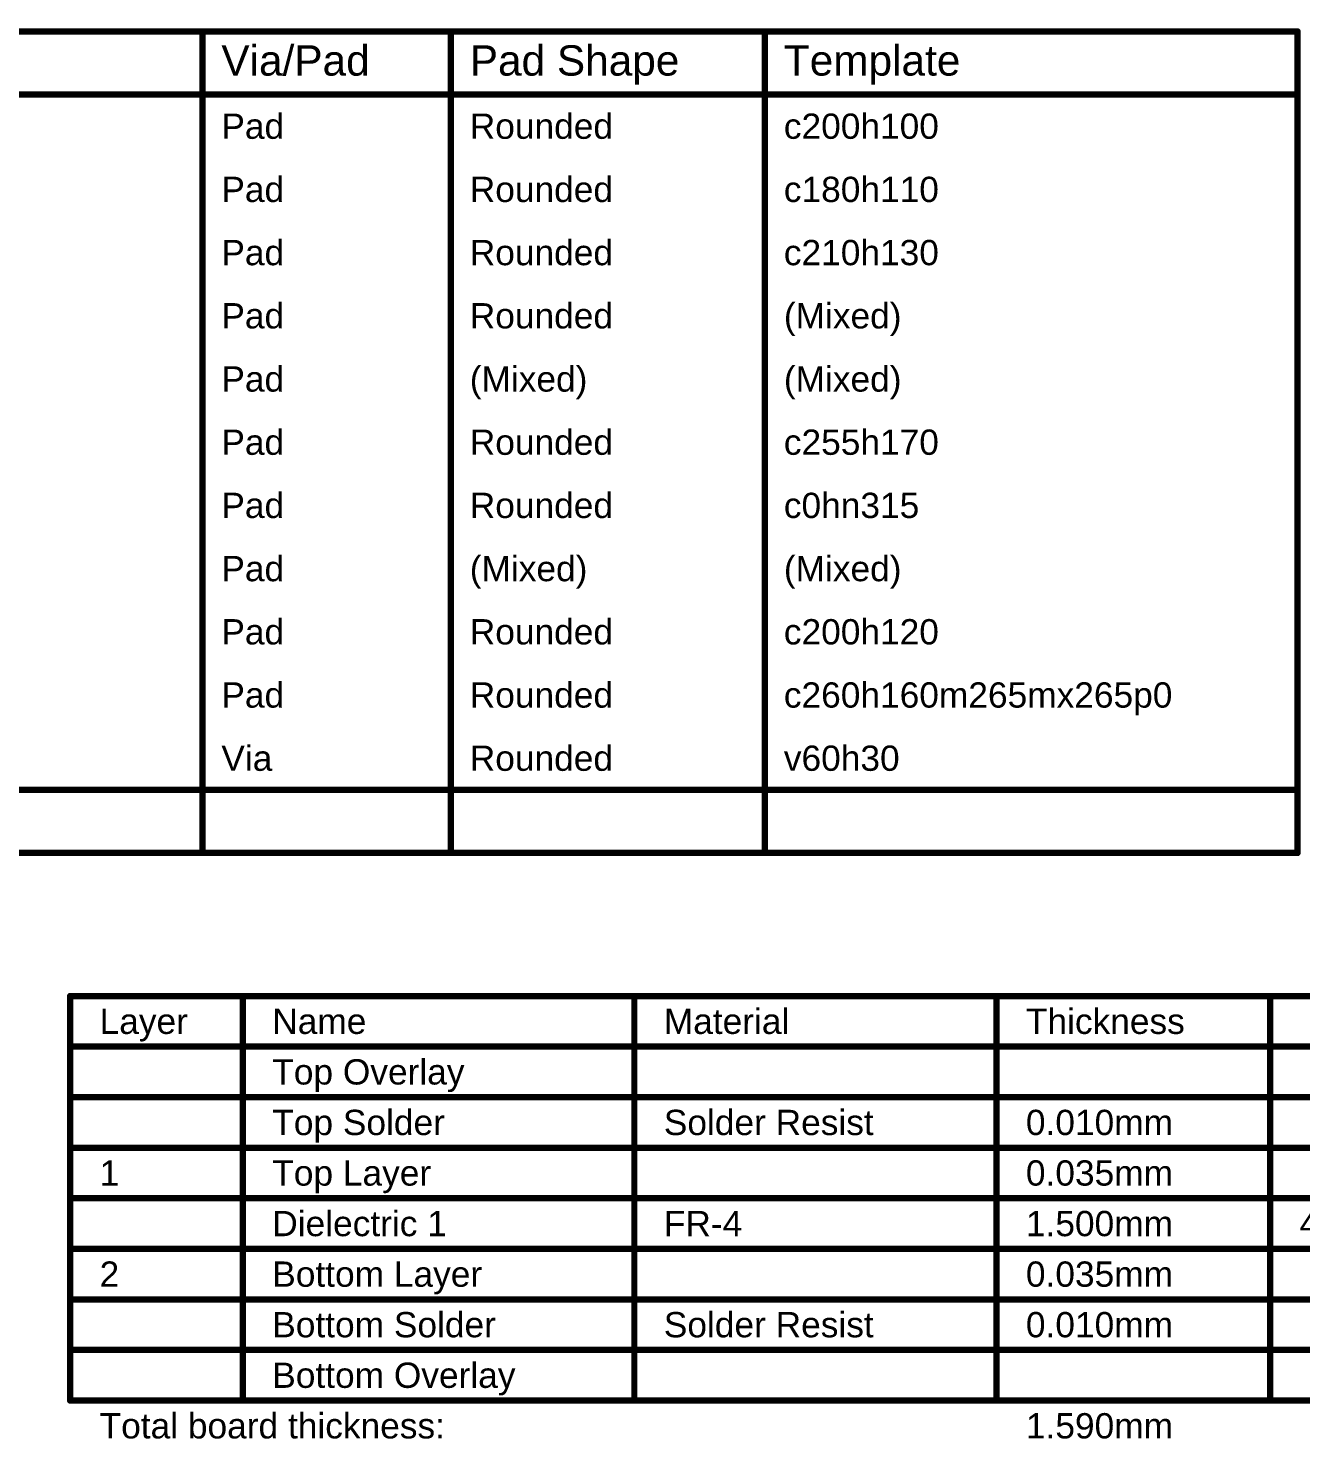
# Model space of a CAD drawing. Header units: inches. Extents: x 29 to 267, y 155 to 337.
# Drawn here: x 148.7 to 225.4, y 251.7 to 336.8 of the extents above; entities that cross this region are included whole.
import ezdxf

# ---------------------------------------------------------------- set-up
doc = ezdxf.new("R2010")
doc.units = ezdxf.units.IN
doc.layers.add('Drill Drawing', color=1, linetype='Continuous')
doc.layers.add('Fabrication', color=76, linetype='Continuous')
doc.styles.add('Arial', font='', dxfattribs={"height": 0.2})
doc.styles.get('Arial').set_extended_font_data('Arial')

msp = doc.modelspace()

# ---------------------------------------------------------------- linework, layer by layer
at = {"layer": 'Drill Drawing'}
for points in [[(31.686, 336.575, 0.381, 0.381, 0), (225.232, 336.575, 0.381, 0.381, 0)], [(159.185, 287.045, 0.381, 0.381, 0), (159.185, 336.575, 0.381, 0.381, 0)], [(174.167, 287.045, 0.381, 0.381, 0), (174.167, 336.575, 0.381, 0.381, 0)], [(193.11, 287.045, 0.381, 0.381, 0), (193.11, 336.575, 0.381, 0.381, 0)], [(225.232, 287.045, 0.381, 0.381, 0), (225.232, 336.575, 0.381, 0.381, 0)], [(31.686, 332.765, 0.381, 0.381, 0), (225.232, 332.765, 0.381, 0.381, 0)], [(31.686, 290.855, 0.381, 0.381, 0), (225.232, 290.855, 0.381, 0.381, 0)], [(31.686, 287.045, 0.381, 0.381, 0), (225.232, 287.045, 0.381, 0.381, 0)]]:
    msp.add_lwpolyline(points, format="xyseb", dxfattribs=at)
for points in [[(159.089, 336.575, 0.191, 0.191, 1), (159.28, 336.575, 0.191, 0.191, 1)], [(174.072, 336.575, 0.191, 0.191, 1), (174.262, 336.575, 0.191, 0.191, 1)], [(193.015, 336.575, 0.191, 0.191, 1), (193.205, 336.575, 0.191, 0.191, 1)], [(225.137, 336.575, 0.191, 0.191, 1), (225.327, 336.575, 0.191, 0.191, 1)], [(225.137, 336.575, 0.191, 0.191, 1), (225.327, 336.575, 0.191, 0.191, 1)], [(225.137, 332.765, 0.191, 0.191, 1), (225.327, 332.765, 0.191, 0.191, 1)], [(225.137, 290.855, 0.191, 0.191, 1), (225.327, 290.855, 0.191, 0.191, 1)], [(159.089, 287.045, 0.191, 0.191, 1), (159.28, 287.045, 0.191, 0.191, 1)], [(174.072, 287.045, 0.191, 0.191, 1), (174.262, 287.045, 0.191, 0.191, 1)], [(193.015, 287.045, 0.191, 0.191, 1), (193.205, 287.045, 0.191, 0.191, 1)], [(225.137, 287.045, 0.191, 0.191, 1), (225.327, 287.045, 0.191, 0.191, 1)], [(225.137, 287.045, 0.191, 0.191, 1), (225.327, 287.045, 0.191, 0.191, 1)]]:
    msp.add_lwpolyline(points, format="xyseb", close=True, dxfattribs=at)
at = {"layer": 'Fabrication'}
for points in [[(151.208, 278.422, 0.381, 0.381, 0), (266.494, 278.422, 0.381, 0.381, 0)], [(151.208, 254.038, 0.381, 0.381, 0), (151.208, 278.422, 0.381, 0.381, 0)], [(161.62, 254.038, 0.381, 0.381, 0), (161.62, 278.422, 0.381, 0.381, 0)], [(185.235, 254.038, 0.381, 0.381, 0), (185.235, 278.422, 0.381, 0.381, 0)], [(207.073, 254.038, 0.381, 0.381, 0), (207.073, 278.422, 0.381, 0.381, 0)], [(223.579, 254.038, 0.381, 0.381, 0), (223.579, 278.422, 0.381, 0.381, 0)], [(151.208, 275.374, 0.381, 0.381, 0), (266.494, 275.374, 0.381, 0.381, 0)], [(151.208, 272.326, 0.381, 0.381, 0), (161.62, 272.326, 0.381, 0.381, 0)], [(161.62, 272.326, 0.381, 0.381, 0), (185.235, 272.326, 0.381, 0.381, 0)], [(185.235, 272.326, 0.381, 0.381, 0), (207.073, 272.326, 0.381, 0.381, 0)], [(207.073, 272.326, 0.381, 0.381, 0), (223.579, 272.326, 0.381, 0.381, 0)], [(223.579, 272.326, 0.381, 0.381, 0), (238.054, 272.326, 0.381, 0.381, 0)], [(151.208, 269.278, 0.381, 0.381, 0), (161.62, 269.278, 0.381, 0.381, 0)], [(161.62, 269.278, 0.381, 0.381, 0), (185.235, 269.278, 0.381, 0.381, 0)], [(185.235, 269.278, 0.381, 0.381, 0), (207.073, 269.278, 0.381, 0.381, 0)], [(207.073, 269.278, 0.381, 0.381, 0), (223.579, 269.278, 0.381, 0.381, 0)], [(223.579, 269.278, 0.381, 0.381, 0), (238.054, 269.278, 0.381, 0.381, 0)], [(151.208, 266.23, 0.381, 0.381, 0), (161.62, 266.23, 0.381, 0.381, 0)], [(161.62, 266.23, 0.381, 0.381, 0), (185.235, 266.23, 0.381, 0.381, 0)], [(185.235, 266.23, 0.381, 0.381, 0), (207.073, 266.23, 0.381, 0.381, 0)], [(207.073, 266.23, 0.381, 0.381, 0), (223.579, 266.23, 0.381, 0.381, 0)], [(223.579, 266.23, 0.381, 0.381, 0), (238.054, 266.23, 0.381, 0.381, 0)], [(151.208, 263.182, 0.381, 0.381, 0), (161.62, 263.182, 0.381, 0.381, 0)], [(161.62, 263.182, 0.381, 0.381, 0), (185.235, 263.182, 0.381, 0.381, 0)], [(185.235, 263.182, 0.381, 0.381, 0), (207.073, 263.182, 0.381, 0.381, 0)], [(207.073, 263.182, 0.381, 0.381, 0), (223.579, 263.182, 0.381, 0.381, 0)], [(223.579, 263.182, 0.381, 0.381, 0), (238.054, 263.182, 0.381, 0.381, 0)], [(151.208, 260.134, 0.381, 0.381, 0), (161.62, 260.134, 0.381, 0.381, 0)], [(161.62, 260.134, 0.381, 0.381, 0), (185.235, 260.134, 0.381, 0.381, 0)], [(185.235, 260.134, 0.381, 0.381, 0), (207.073, 260.134, 0.381, 0.381, 0)], [(207.073, 260.134, 0.381, 0.381, 0), (223.579, 260.134, 0.381, 0.381, 0)], [(223.579, 260.134, 0.381, 0.381, 0), (238.054, 260.134, 0.381, 0.381, 0)], [(151.208, 257.086, 0.381, 0.381, 0), (161.62, 257.086, 0.381, 0.381, 0)], [(161.62, 257.086, 0.381, 0.381, 0), (185.235, 257.086, 0.381, 0.381, 0)], [(185.235, 257.086, 0.381, 0.381, 0), (207.073, 257.086, 0.381, 0.381, 0)], [(207.073, 257.086, 0.381, 0.381, 0), (223.579, 257.086, 0.381, 0.381, 0)], [(223.579, 257.086, 0.381, 0.381, 0), (238.054, 257.086, 0.381, 0.381, 0)], [(151.208, 254.038, 0.381, 0.381, 0), (161.62, 254.038, 0.381, 0.381, 0)], [(161.62, 254.038, 0.381, 0.381, 0), (185.235, 254.038, 0.381, 0.381, 0)], [(185.235, 254.038, 0.381, 0.381, 0), (207.073, 254.038, 0.381, 0.381, 0)], [(207.073, 254.038, 0.381, 0.381, 0), (223.579, 254.038, 0.381, 0.381, 0)], [(223.579, 254.038, 0.381, 0.381, 0), (238.054, 254.038, 0.381, 0.381, 0)]]:
    msp.add_lwpolyline(points, format="xyseb", dxfattribs=at)
for points in [[(151.113, 278.422, 0.191, 0.191, 1), (151.303, 278.422, 0.191, 0.191, 1)], [(151.113, 278.422, 0.191, 0.191, 1), (151.303, 278.422, 0.191, 0.191, 1)], [(161.525, 278.422, 0.191, 0.191, 1), (161.715, 278.422, 0.191, 0.191, 1)], [(185.14, 278.422, 0.191, 0.191, 1), (185.331, 278.422, 0.191, 0.191, 1)], [(206.978, 278.422, 0.191, 0.191, 1), (207.169, 278.422, 0.191, 0.191, 1)], [(223.484, 278.422, 0.191, 0.191, 1), (223.675, 278.422, 0.191, 0.191, 1)], [(151.113, 275.374, 0.191, 0.191, 1), (151.303, 275.374, 0.191, 0.191, 1)], [(151.113, 272.326, 0.191, 0.191, 1), (151.303, 272.326, 0.191, 0.191, 1)], [(161.525, 272.326, 0.191, 0.191, 1), (161.715, 272.326, 0.191, 0.191, 1)], [(161.525, 272.326, 0.191, 0.191, 1), (161.715, 272.326, 0.191, 0.191, 1)], [(185.14, 272.326, 0.191, 0.191, 1), (185.331, 272.326, 0.191, 0.191, 1)], [(185.14, 272.326, 0.191, 0.191, 1), (185.331, 272.326, 0.191, 0.191, 1)], [(206.978, 272.326, 0.191, 0.191, 1), (207.169, 272.326, 0.191, 0.191, 1)], [(206.978, 272.326, 0.191, 0.191, 1), (207.169, 272.326, 0.191, 0.191, 1)], [(223.484, 272.326, 0.191, 0.191, 1), (223.675, 272.326, 0.191, 0.191, 1)], [(223.484, 272.326, 0.191, 0.191, 1), (223.675, 272.326, 0.191, 0.191, 1)], [(151.113, 269.278, 0.191, 0.191, 1), (151.303, 269.278, 0.191, 0.191, 1)], [(161.525, 269.278, 0.191, 0.191, 1), (161.715, 269.278, 0.191, 0.191, 1)], [(161.525, 269.278, 0.191, 0.191, 1), (161.715, 269.278, 0.191, 0.191, 1)], [(185.14, 269.278, 0.191, 0.191, 1), (185.331, 269.278, 0.191, 0.191, 1)], [(185.14, 269.278, 0.191, 0.191, 1), (185.331, 269.278, 0.191, 0.191, 1)], [(206.978, 269.278, 0.191, 0.191, 1), (207.169, 269.278, 0.191, 0.191, 1)], [(206.978, 269.278, 0.191, 0.191, 1), (207.169, 269.278, 0.191, 0.191, 1)], [(223.484, 269.278, 0.191, 0.191, 1), (223.675, 269.278, 0.191, 0.191, 1)], [(223.484, 269.278, 0.191, 0.191, 1), (223.675, 269.278, 0.191, 0.191, 1)], [(151.113, 266.23, 0.191, 0.191, 1), (151.303, 266.23, 0.191, 0.191, 1)], [(161.525, 266.23, 0.191, 0.191, 1), (161.715, 266.23, 0.191, 0.191, 1)], [(161.525, 266.23, 0.191, 0.191, 1), (161.715, 266.23, 0.191, 0.191, 1)], [(185.14, 266.23, 0.191, 0.191, 1), (185.331, 266.23, 0.191, 0.191, 1)], [(185.14, 266.23, 0.191, 0.191, 1), (185.331, 266.23, 0.191, 0.191, 1)], [(206.978, 266.23, 0.191, 0.191, 1), (207.169, 266.23, 0.191, 0.191, 1)], [(206.978, 266.23, 0.191, 0.191, 1), (207.169, 266.23, 0.191, 0.191, 1)], [(223.484, 266.23, 0.191, 0.191, 1), (223.675, 266.23, 0.191, 0.191, 1)], [(223.484, 266.23, 0.191, 0.191, 1), (223.675, 266.23, 0.191, 0.191, 1)], [(151.113, 263.182, 0.191, 0.191, 1), (151.303, 263.182, 0.191, 0.191, 1)], [(161.525, 263.182, 0.191, 0.191, 1), (161.715, 263.182, 0.191, 0.191, 1)], [(161.525, 263.182, 0.191, 0.191, 1), (161.715, 263.182, 0.191, 0.191, 1)], [(185.14, 263.182, 0.191, 0.191, 1), (185.331, 263.182, 0.191, 0.191, 1)], [(185.14, 263.182, 0.191, 0.191, 1), (185.331, 263.182, 0.191, 0.191, 1)], [(206.978, 263.182, 0.191, 0.191, 1), (207.169, 263.182, 0.191, 0.191, 1)], [(206.978, 263.182, 0.191, 0.191, 1), (207.169, 263.182, 0.191, 0.191, 1)], [(223.484, 263.182, 0.191, 0.191, 1), (223.675, 263.182, 0.191, 0.191, 1)], [(223.484, 263.182, 0.191, 0.191, 1), (223.675, 263.182, 0.191, 0.191, 1)], [(151.113, 260.134, 0.191, 0.191, 1), (151.303, 260.134, 0.191, 0.191, 1)], [(161.525, 260.134, 0.191, 0.191, 1), (161.715, 260.134, 0.191, 0.191, 1)], [(161.525, 260.134, 0.191, 0.191, 1), (161.715, 260.134, 0.191, 0.191, 1)], [(185.14, 260.134, 0.191, 0.191, 1), (185.331, 260.134, 0.191, 0.191, 1)], [(185.14, 260.134, 0.191, 0.191, 1), (185.331, 260.134, 0.191, 0.191, 1)], [(206.978, 260.134, 0.191, 0.191, 1), (207.169, 260.134, 0.191, 0.191, 1)], [(206.978, 260.134, 0.191, 0.191, 1), (207.169, 260.134, 0.191, 0.191, 1)], [(223.484, 260.134, 0.191, 0.191, 1), (223.675, 260.134, 0.191, 0.191, 1)], [(223.484, 260.134, 0.191, 0.191, 1), (223.675, 260.134, 0.191, 0.191, 1)], [(151.113, 257.086, 0.191, 0.191, 1), (151.303, 257.086, 0.191, 0.191, 1)], [(161.525, 257.086, 0.191, 0.191, 1), (161.715, 257.086, 0.191, 0.191, 1)], [(161.525, 257.086, 0.191, 0.191, 1), (161.715, 257.086, 0.191, 0.191, 1)], [(185.14, 257.086, 0.191, 0.191, 1), (185.331, 257.086, 0.191, 0.191, 1)], [(185.14, 257.086, 0.191, 0.191, 1), (185.331, 257.086, 0.191, 0.191, 1)], [(206.978, 257.086, 0.191, 0.191, 1), (207.169, 257.086, 0.191, 0.191, 1)], [(206.978, 257.086, 0.191, 0.191, 1), (207.169, 257.086, 0.191, 0.191, 1)], [(223.484, 257.086, 0.191, 0.191, 1), (223.675, 257.086, 0.191, 0.191, 1)], [(223.484, 257.086, 0.191, 0.191, 1), (223.675, 257.086, 0.191, 0.191, 1)], [(151.113, 254.038, 0.191, 0.191, 1), (151.303, 254.038, 0.191, 0.191, 1)], [(151.113, 254.038, 0.191, 0.191, 1), (151.303, 254.038, 0.191, 0.191, 1)], [(161.525, 254.038, 0.191, 0.191, 1), (161.715, 254.038, 0.191, 0.191, 1)], [(161.525, 254.038, 0.191, 0.191, 1), (161.715, 254.038, 0.191, 0.191, 1)], [(161.525, 254.038, 0.191, 0.191, 1), (161.715, 254.038, 0.191, 0.191, 1)], [(185.14, 254.038, 0.191, 0.191, 1), (185.331, 254.038, 0.191, 0.191, 1)], [(185.14, 254.038, 0.191, 0.191, 1), (185.331, 254.038, 0.191, 0.191, 1)], [(185.14, 254.038, 0.191, 0.191, 1), (185.331, 254.038, 0.191, 0.191, 1)], [(206.978, 254.038, 0.191, 0.191, 1), (207.169, 254.038, 0.191, 0.191, 1)], [(206.978, 254.038, 0.191, 0.191, 1), (207.169, 254.038, 0.191, 0.191, 1)], [(206.978, 254.038, 0.191, 0.191, 1), (207.169, 254.038, 0.191, 0.191, 1)], [(223.484, 254.038, 0.191, 0.191, 1), (223.675, 254.038, 0.191, 0.191, 1)], [(223.484, 254.038, 0.191, 0.191, 1), (223.675, 254.038, 0.191, 0.191, 1)], [(223.484, 254.038, 0.191, 0.191, 1), (223.675, 254.038, 0.191, 0.191, 1)]]:
    msp.add_lwpolyline(points, format="xyseb", close=True, dxfattribs=at)

# ---------------------------------------------------------------- texts
at = {"layer": 'Drill Drawing', "style": 'Arial'}
for s, height, p in [('Via/Pad', 1.8288, (160.328, 333.908)), ('Pad Shape', 1.8288, (175.31, 333.908)), ('Template', 1.8288, (194.253, 333.908)), ('Pad', 1.524, (160.328, 330.098)), ('Rounded', 1.524, (175.31, 330.098)), ('c200h100', 1.524, (194.253, 330.098)), ('Pad', 1.524, (160.328, 326.288)), ('Rounded', 1.524, (175.31, 326.288)), ('c180h110', 1.524, (194.253, 326.288)), ('Pad', 1.524, (160.328, 322.478)), ('Rounded', 1.524, (175.31, 322.478)), ('c210h130', 1.524, (194.253, 322.478)), ('Pad', 1.524, (160.328, 318.668)), ('Rounded', 1.524, (175.31, 318.668)), ('(Mixed)', 1.524, (194.253, 318.668)), ('Pad', 1.524, (160.328, 314.858)), ('(Mixed)', 1.524, (175.31, 314.858)), ('(Mixed)', 1.524, (194.253, 314.858)), ('Pad', 1.524, (160.328, 311.048)), ('Rounded', 1.524, (175.31, 311.048)), ('c255h170', 1.524, (194.253, 311.048)), ('Pad', 1.524, (160.328, 307.238)), ('Rounded', 1.524, (175.31, 307.238)), ('c0hn315', 1.524, (194.253, 307.238)), ('Pad', 1.524, (160.328, 303.428)), ('(Mixed)', 1.524, (175.31, 303.428)), ('(Mixed)', 1.524, (194.253, 303.428)), ('Pad', 1.524, (160.328, 299.618)), ('Rounded', 1.524, (175.31, 299.618)), ('c200h120', 1.524, (194.253, 299.618)), ('Pad', 1.524, (160.328, 295.808)), ('Rounded', 1.524, (175.31, 295.808)), ('c260h160m265mx265p0', 1.524, (194.253, 295.808)), ('Via', 1.524, (160.328, 291.998)), ('Rounded', 1.524, (175.31, 291.998)), ('v60h30', 1.524, (194.253, 291.998))]:
    msp.add_text(s, height=height, dxfattribs=at).set_placement(p)
at = {"layer": 'Fabrication', "style": 'Arial'}
for s, p in [('Layer', (152.986, 276.136)), ('Name', (163.398, 276.136)), ('Material', (187.013, 276.136)), ('Thickness', (208.851, 276.136)), ('Top Overlay', (163.398, 273.088)), ('Top Solder', (163.398, 270.04)), ('Solder Resist', (187.013, 270.04)), ('0.010mm', (208.851, 270.04)), ('1', (152.986, 266.992)), ('Top Layer', (163.398, 266.992)), ('0.035mm', (208.851, 266.992)), ('Dielectric 1', (163.398, 263.944)), ('FR-4', (187.013, 263.944)), ('1.500mm', (208.851, 263.944)), ('4.8', (225.357, 263.944)), ('2', (152.986, 260.896)), ('Bottom Layer', (163.398, 260.896)), ('0.035mm', (208.851, 260.896)), ('Bottom Solder', (163.398, 257.848)), ('Solder Resist', (187.013, 257.848)), ('0.010mm', (208.851, 257.848)), ('Bottom Overlay', (163.398, 254.8)), ('Total board thickness:', (152.986, 251.752)), ('1.590mm', (208.851, 251.752))]:
    msp.add_text(s, height=1.524, dxfattribs=at).set_placement(p)

doc.saveas('drawing.dxf')
